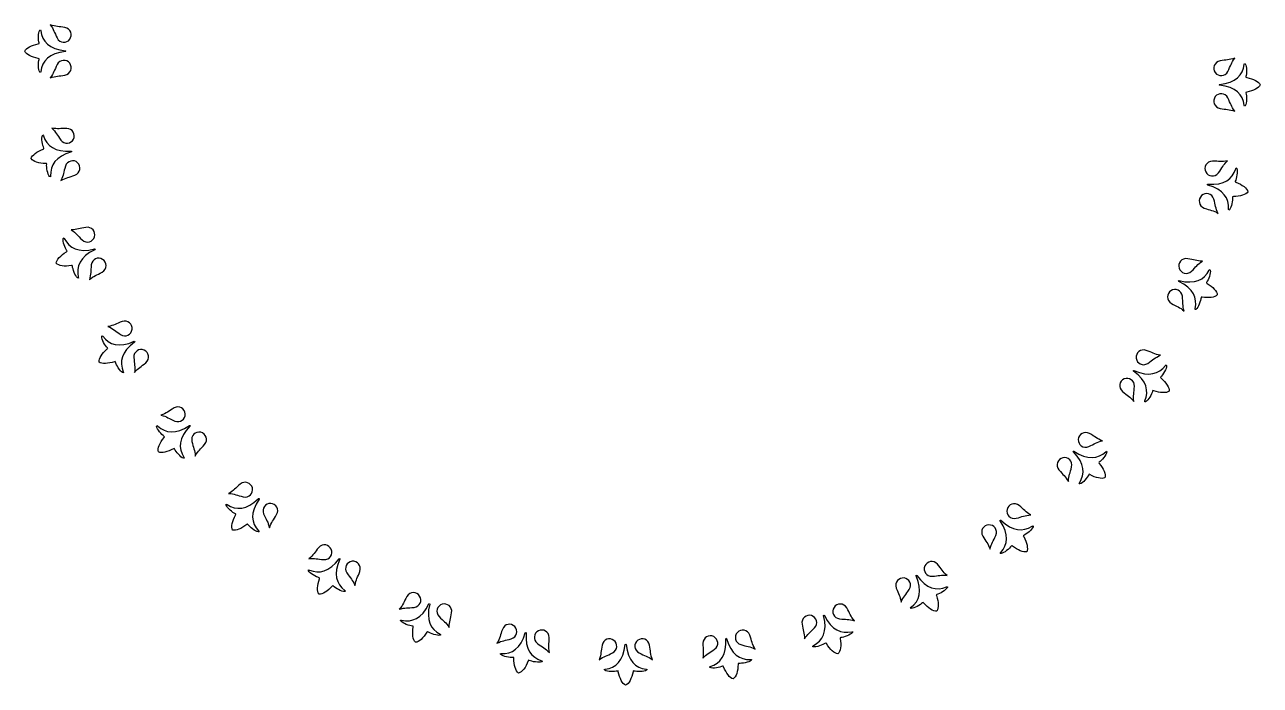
# Model space of a CAD drawing. Header units: centimetres. Extents: x -5.5 to 5.5, y -5.5 to 5.5.
# Drawn here: x -5.51 to 5.51, y -5.51 to 0.39 of the extents above; entities that cross this region are included whole.
import ezdxf

# ---------------------------------------------------------------- set-up
doc = ezdxf.new("R2010")
doc.units = ezdxf.units.CM
doc.header["$MEASUREMENT"] = 0
doc.layers.add('Camada 1', color=7, linetype='Continuous')

msp = doc.modelspace()

# ---------------------------------------------------------------- linework, layer by layer
at = {"layer": 'Camada 1'}
for points, knots in [([(-5.51168, 0.15026), (-5.49938, 0.12026), (-5.45016, 0.09692), (-5.39124, 0.08459), (-5.39124, 0.08459), (-5.38243, 0.08268), (-5.38248, 0.08369), (-5.38418, 0.07713), (-5.38418, 0.07713), (-5.39037, 0.05184), (-5.3927, -0.01434), (-5.37712, -0.03619), (-5.37712, -0.03619), (-5.37178, -0.04365), (-5.36966, -0.04265), (-5.3682, -0.03249), (-5.3682, -0.03249), (-5.35497, 0.06302), (-5.29478, 0.13052), (-5.14767, 0.14653), (-5.14767, 0.14653), (-5.14251, 0.14738), (-5.14151, 0.15293), (-5.14767, 0.15399), (-5.14767, 0.15399), (-5.29475, 0.16987), (-5.35494, 0.23736), (-5.36817, 0.33282), (-5.36817, 0.33282), (-5.3696, 0.34301), (-5.37172, 0.34406), (-5.37709, 0.33663), (-5.37709, 0.33663), (-5.39267, 0.3147), (-5.39035, 0.24847), (-5.38413, 0.22326), (-5.38413, 0.22326), (-5.38249, 0.21667), (-5.38241, 0.2177), (-5.39125, 0.21577), (-5.39125, 0.21577), (-5.45017, 0.20328), (-5.49938, 0.18013), (-5.51168, 0.15026)], [0, 0, 0, 0, 0.08333333, 0.08333333, 0.08333333, 0.08333333, 0.16666667, 0.16666667, 0.16666667, 0.16666667, 0.25, 0.25, 0.25, 0.25, 0.33333333, 0.33333333, 0.33333333, 0.33333333, 0.41666667, 0.41666667, 0.41666667, 0.41666667, 0.5, 0.5, 0.5, 0.5, 0.58333333, 0.58333333, 0.58333333, 0.58333333, 0.66666667, 0.66666667, 0.66666667, 0.66666667, 0.75, 0.75, 0.75, 0.75, 0.83333333, 0.83333333, 0.83333333, 0.83333333, 1, 1, 1, 1]), ([(-5.2838, 0.38648), (-5.23393, 0.36677), (-5.20763, 0.3714), (-5.15294, 0.36095), (-5.15294, 0.36095), (-5.09979, 0.35084), (-5.08206, 0.29335), (-5.11013, 0.25599), (-5.11013, 0.25599), (-5.13818, 0.2186), (-5.19832, 0.21964), (-5.22284, 0.26787), (-5.22284, 0.26787), (-5.24808, 0.3175), (-5.25096, 0.34412), (-5.2838, 0.38648)], [0, 0, 0, 0, 0.2, 0.2, 0.2, 0.2, 0.4, 0.4, 0.4, 0.4, 0.6, 0.6, 0.6, 0.6, 1, 1, 1, 1]), ([(-5.22286, 0.02987), (-5.19831, 0.07802), (-5.13817, 0.07908), (-5.11012, 0.04172), (-5.11012, 0.04172), (-5.08205, 0.00431), (-5.09975, -0.05316), (-5.15293, -0.06327), (-5.15293, -0.06327), (-5.20762, -0.07375), (-5.23392, -0.06917), (-5.28379, -0.08883), (-5.28379, -0.08883), (-5.25099, -0.04638), (-5.24808, -0.01979), (-5.22286, 0.02987)], [0, 0, 0, 0, 0.2, 0.2, 0.2, 0.2, 0.4, 0.4, 0.4, 0.4, 0.6, 0.6, 0.6, 0.6, 1, 1, 1, 1]), ([(5.22286, -0.02995), (5.19825, -0.07805), (5.13811, -0.07914), (5.11009, -0.0418), (5.11009, -0.0418), (5.08199, -0.00433), (5.09974, 0.05311), (5.15295, 0.06324), (5.15295, 0.06324), (5.20759, 0.07364), (5.23397, 0.06911), (5.28379, 0.08872), (5.28379, 0.08872), (5.25101, 0.04638), (5.24805, 0.01979), (5.22286, -0.02995)], [0, 0, 0, 0, 0.2, 0.2, 0.2, 0.2, 0.4, 0.4, 0.4, 0.4, 0.6, 0.6, 0.6, 0.6, 1, 1, 1, 1]), ([(5.51168, -0.15028), (5.4994, -0.1203), (5.45019, -0.09691), (5.39124, -0.08461), (5.39124, -0.08461), (5.3824, -0.08278), (5.38254, -0.08368), (5.38415, -0.07715), (5.38415, -0.07715), (5.39034, -0.05186), (5.39264, 0.01432), (5.37706, 0.03612), (5.37706, 0.03612), (5.37174, 0.04358), (5.36963, 0.04263), (5.36809, 0.03247), (5.36809, 0.03247), (5.35497, -0.06302), (5.29467, -0.13054), (5.14764, -0.14657), (5.14764, -0.14657), (5.14245, -0.14739), (5.1415, -0.15297), (5.14764, -0.15398), (5.14764, -0.15398), (5.29472, -0.16991), (5.35494, -0.2374), (5.36817, -0.33284), (5.36817, -0.33284), (5.36963, -0.34297), (5.37169, -0.34403), (5.37711, -0.33662), (5.37711, -0.33662), (5.39269, -0.31474), (5.39037, -0.24846), (5.3841, -0.2233), (5.3841, -0.2233), (5.38251, -0.21671), (5.38243, -0.21772), (5.39122, -0.21581), (5.39122, -0.21581), (5.45017, -0.20333), (5.4994, -0.18013), (5.51168, -0.15028)], [0, 0, 0, 0, 0.08333333, 0.08333333, 0.08333333, 0.08333333, 0.16666667, 0.16666667, 0.16666667, 0.16666667, 0.25, 0.25, 0.25, 0.25, 0.33333333, 0.33333333, 0.33333333, 0.33333333, 0.41666667, 0.41666667, 0.41666667, 0.41666667, 0.5, 0.5, 0.5, 0.5, 0.58333333, 0.58333333, 0.58333333, 0.58333333, 0.66666667, 0.66666667, 0.66666667, 0.66666667, 0.75, 0.75, 0.75, 0.75, 0.83333333, 0.83333333, 0.83333333, 0.83333333, 1, 1, 1, 1]), ([(5.2838, -0.3865), (5.23393, -0.36676), (5.2076, -0.37147), (5.15294, -0.36097), (5.15294, -0.36097), (5.09976, -0.35089), (5.08203, -0.29334), (5.11016, -0.25601), (5.11016, -0.25601), (5.13818, -0.21862), (5.1984, -0.21966), (5.22285, -0.26789), (5.22285, -0.26789), (5.24805, -0.31753), (5.25099, -0.34412), (5.2838, -0.3865)], [0, 0, 0, 0, 0.2, 0.2, 0.2, 0.2, 0.4, 0.4, 0.4, 0.4, 0.6, 0.6, 0.6, 0.6, 1, 1, 1, 1]), ([(-5.27065, -0.53692), (-5.21813, -0.54766), (-5.19302, -0.53856), (-5.13733, -0.53933), (-5.13733, -0.53933), (-5.08322, -0.54004), (-5.05579, -0.5936), (-5.07695, -0.63527), (-5.07695, -0.63527), (-5.09806, -0.67694), (-5.15749, -0.68639), (-5.19001, -0.64313), (-5.19001, -0.64313), (-5.22347, -0.59865), (-5.23096, -0.57293), (-5.27065, -0.53692)], [0, 0, 0, 0, 0.2, 0.2, 0.2, 0.2, 0.4, 0.4, 0.4, 0.4, 0.6, 0.6, 0.6, 0.6, 1, 1, 1, 1]), ([(-5.45403, -0.8091), (-5.43673, -0.83651), (-5.38418, -0.85093), (-5.32401, -0.85286), (-5.32401, -0.85286), (-5.31501, -0.85323), (-5.31523, -0.85225), (-5.31575, -0.85897), (-5.31575, -0.85897), (-5.31747, -0.88495), (-5.30826, -0.95054), (-5.28911, -0.96935), (-5.28911, -0.96935), (-5.28255, -0.97578), (-5.28064, -0.9744), (-5.28096, -0.96416), (-5.28096, -0.96416), (-5.28453, -0.8678), (-5.23696, -0.79088), (-5.09488, -0.74961), (-5.09488, -0.74961), (-5.08993, -0.74786), (-5.08991, -0.74223), (-5.09618, -0.74225), (-5.09618, -0.74225), (-5.24376, -0.75217), (-5.31481, -0.69613), (-5.34439, -0.60443), (-5.34439, -0.60443), (-5.34759, -0.59467), (-5.34984, -0.59398), (-5.35384, -0.60223), (-5.35384, -0.60223), (-5.36538, -0.62655), (-5.35159, -0.69137), (-5.34109, -0.71513), (-5.34109, -0.71513), (-5.33834, -0.72132), (-5.33842, -0.72029), (-5.34681, -0.72373), (-5.34681, -0.72373), (-5.40265, -0.74623), (-5.4471, -0.77756), (-5.45403, -0.8091)], [0, 0, 0, 0, 0.08333333, 0.08333333, 0.08333333, 0.08333333, 0.16666667, 0.16666667, 0.16666667, 0.16666667, 0.25, 0.25, 0.25, 0.25, 0.33333333, 0.33333333, 0.33333333, 0.33333333, 0.41666667, 0.41666667, 0.41666667, 0.41666667, 0.5, 0.5, 0.5, 0.5, 0.58333333, 0.58333333, 0.58333333, 0.58333333, 0.66666667, 0.66666667, 0.66666667, 0.66666667, 0.75, 0.75, 0.75, 0.75, 0.83333333, 0.83333333, 0.83333333, 0.83333333, 1, 1, 1, 1]), ([(-5.1487, -0.87749), (-5.13288, -0.82582), (-5.07382, -0.81431), (-5.03974, -0.84624), (-5.03974, -0.84624), (-5.00558, -0.8782), (-5.01307, -0.93787), (-5.06368, -0.95705), (-5.06368, -0.95705), (-5.11572, -0.97684), (-5.14242, -0.97692), (-5.18811, -1.00494), (-5.18811, -1.00494), (-5.16317, -0.95753), (-5.16492, -0.93083), (-5.1487, -0.87749)], [0, 0, 0, 0, 0.2, 0.2, 0.2, 0.2, 0.4, 0.4, 0.4, 0.4, 0.6, 0.6, 0.6, 0.6, 1, 1, 1, 1]), ([(5.13833, -0.93644), (5.10576, -0.97957), (5.04631, -0.97017), (5.02522, -0.92853), (5.02522, -0.92853), (5.00408, -0.88678), (5.03152, -0.83328), (5.08568, -0.83254), (5.08568, -0.83254), (5.14132, -0.83183), (5.16648, -0.84082), (5.21895, -0.83016), (5.21895, -0.83016), (5.17928, -0.86614), (5.17177, -0.89183), (5.13833, -0.93644)], [0, 0, 0, 0, 0.2, 0.2, 0.2, 0.2, 0.4, 0.4, 0.4, 0.4, 0.6, 0.6, 0.6, 0.6, 1, 1, 1, 1]), ([(5.40185, -1.10509), (5.39497, -1.07347), (5.35057, -1.04188), (5.29467, -1.01952), (5.29467, -1.01952), (5.28628, -1.01616), (5.28626, -1.01709), (5.28898, -1.01092), (5.28898, -1.01092), (5.29946, -0.98711), (5.31324, -0.92231), (5.30165, -0.89813), (5.30165, -0.89813), (5.29773, -0.88985), (5.29549, -0.89043), (5.2922, -0.90017), (5.2922, -0.90017), (5.2627, -0.99195), (5.19158, -1.04797), (5.04402, -1.0382), (5.04402, -1.0382), (5.03875, -1.03812), (5.03685, -1.04344), (5.04272, -1.0455), (5.04272, -1.0455), (5.18477, -1.08672), (5.23237, -1.16366), (5.22883, -1.25992), (5.22883, -1.25992), (5.22849, -1.27016), (5.23036, -1.27154), (5.23698, -1.26519), (5.23698, -1.26519), (5.25614, -1.24633), (5.26534, -1.18068), (5.26354, -1.15478), (5.26354, -1.15478), (5.26312, -1.14801), (5.26285, -1.14899), (5.27182, -1.14864), (5.27182, -1.14864), (5.33206, -1.14665), (5.38457, -1.13234), (5.40185, -1.10509)], [0, 0, 0, 0, 0.08333333, 0.08333333, 0.08333333, 0.08333333, 0.16666667, 0.16666667, 0.16666667, 0.16666667, 0.25, 0.25, 0.25, 0.25, 0.33333333, 0.33333333, 0.33333333, 0.33333333, 0.41666667, 0.41666667, 0.41666667, 0.41666667, 0.5, 0.5, 0.5, 0.5, 0.58333333, 0.58333333, 0.58333333, 0.58333333, 0.66666667, 0.66666667, 0.66666667, 0.66666667, 0.75, 0.75, 0.75, 0.75, 0.83333333, 0.83333333, 0.83333333, 0.83333333, 1, 1, 1, 1]), ([(5.13642, -1.29815), (5.09073, -1.27002), (5.064, -1.2701), (5.01196, -1.25026), (5.01196, -1.25026), (4.96135, -1.2311), (4.95388, -1.17139), (4.98807, -1.13948), (4.98807, -1.13948), (5.02215, -1.10752), (5.08126, -1.119), (5.09697, -1.17075), (5.09697, -1.17075), (5.11319, -1.22402), (5.11145, -1.25071), (5.13642, -1.29815)], [0, 0, 0, 0, 0.2, 0.2, 0.2, 0.2, 0.4, 0.4, 0.4, 0.4, 0.6, 0.6, 0.6, 0.6, 1, 1, 1, 1]), ([(-5.09732, -1.44402), (-5.04372, -1.4455), (-5.02059, -1.43214), (-4.96561, -1.42325), (-4.96561, -1.42325), (-4.91219, -1.41457), (-4.87586, -1.46251), (-4.88949, -1.50726), (-4.88949, -1.50726), (-4.90304, -1.55195), (-4.95992, -1.57158), (-4.99948, -1.53462), (-4.99948, -1.53462), (-5.04017, -1.49662), (-5.05199, -1.47257), (-5.09732, -1.44402)], [0, 0, 0, 0, 0.2, 0.2, 0.2, 0.2, 0.4, 0.4, 0.4, 0.4, 0.6, 0.6, 0.6, 0.6, 1, 1, 1, 1]), ([(-5.23067, -1.74392), (-5.20887, -1.76789), (-5.15463, -1.773), (-5.09504, -1.76443), (-5.09504, -1.76443), (-5.08612, -1.76324), (-5.08649, -1.76231), (-5.08583, -1.76903), (-5.08583, -1.76903), (-5.08303, -1.79493), (-5.06255, -1.8579), (-5.04043, -1.87312), (-5.04043, -1.87312), (-5.03284, -1.87831), (-5.0312, -1.87664), (-5.03331, -1.86658), (-5.03331, -1.86658), (-5.05358, -1.77231), (-5.02008, -1.68833), (-4.88731, -1.62298), (-4.88731, -1.62298), (-4.88273, -1.62039), (-4.88369, -1.61483), (-4.88988, -1.61594), (-4.88988, -1.61594), (-5.0335, -1.65134), (-5.11319, -1.60848), (-5.15827, -1.52331), (-5.15827, -1.52331), (-5.16311, -1.51426), (-5.16544, -1.51397), (-5.16795, -1.52278), (-5.16795, -1.52278), (-5.17509, -1.54871), (-5.15025, -1.6102), (-5.13578, -1.63174), (-5.13578, -1.63174), (-5.13197, -1.63738), (-5.13226, -1.63637), (-5.13991, -1.64119), (-5.13991, -1.64119), (-5.19101, -1.67304), (-5.22932, -1.71164), (-5.23067, -1.74392)], [0, 0, 0, 0, 0.08333333, 0.08333333, 0.08333333, 0.08333333, 0.16666667, 0.16666667, 0.16666667, 0.16666667, 0.25, 0.25, 0.25, 0.25, 0.33333333, 0.33333333, 0.33333333, 0.33333333, 0.41666667, 0.41666667, 0.41666667, 0.41666667, 0.5, 0.5, 0.5, 0.5, 0.58333333, 0.58333333, 0.58333333, 0.58333333, 0.66666667, 0.66666667, 0.66666667, 0.66666667, 0.75, 0.75, 0.75, 0.75, 0.83333333, 0.83333333, 0.83333333, 0.83333333, 1, 1, 1, 1]), ([(-4.91811, -1.75824), (-4.9115, -1.70461), (-4.85535, -1.68302), (-4.81622, -1.70858), (-4.81622, -1.70858), (-4.77704, -1.73411), (-4.77405, -1.79415), (-4.82056, -1.82185), (-4.82056, -1.82185), (-4.86837, -1.85037), (-4.89464, -1.85511), (-4.93478, -1.89062), (-4.93478, -1.89062), (-4.91846, -1.83957), (-4.92481, -1.81356), (-4.91811, -1.75824)], [0, 0, 0, 0, 0.2, 0.2, 0.2, 0.2, 0.4, 0.4, 0.4, 0.4, 0.6, 0.6, 0.6, 0.6, 1, 1, 1, 1]), ([(4.89764, -1.81449), (4.85808, -1.85132), (4.80117, -1.83174), (4.78763, -1.78705), (4.78763, -1.78705), (4.77406, -1.74228), (4.81036, -1.69437), (4.86386, -1.70302), (4.86386, -1.70302), (4.91876, -1.71196), (4.94197, -1.72522), (4.99552, -1.72382), (4.99552, -1.72382), (4.95021, -1.75236), (4.93833, -1.77636), (4.89764, -1.81449)], [0, 0, 0, 0, 0.2, 0.2, 0.2, 0.2, 0.4, 0.4, 0.4, 0.4, 0.6, 0.6, 0.6, 0.6, 1, 1, 1, 1]), ([(5.12788, -2.02631), (5.12661, -1.99395), (5.08835, -1.95516), (5.03718, -1.92341), (5.03718, -1.92341), (5.02951, -1.91862), (5.0293, -1.91955), (5.03308, -1.91396), (5.03308, -1.91396), (5.04755, -1.89232), (5.07237, -1.83091), (5.06517, -1.80508), (5.06517, -1.80508), (5.06274, -1.79627), (5.06041, -1.79643), (5.05551, -1.80548), (5.05551, -1.80548), (5.0105, -1.89073), (4.93076, -1.93356), (4.78712, -1.8983), (4.78712, -1.8983), (4.78196, -1.89732), (4.77913, -1.90222), (4.78458, -1.90531), (4.78458, -1.90531), (4.91732, -1.97056), (4.95082, -2.05461), (4.93063, -2.14878), (4.93063, -2.14878), (4.92854, -2.15881), (4.9301, -2.1605), (4.93775, -2.15539), (4.93775, -2.15539), (4.95987, -2.14015), (4.98035, -2.07707), (4.98307, -2.05125), (4.98307, -2.05125), (4.98384, -2.0445), (4.98341, -2.04543), (4.99233, -2.04665), (4.99233, -2.04665), (5.05194, -2.05512), (5.10613, -2.05018), (5.12788, -2.02631)], [0, 0, 0, 0, 0.08333333, 0.08333333, 0.08333333, 0.08333333, 0.16666667, 0.16666667, 0.16666667, 0.16666667, 0.25, 0.25, 0.25, 0.25, 0.33333333, 0.33333333, 0.33333333, 0.33333333, 0.41666667, 0.41666667, 0.41666667, 0.41666667, 0.5, 0.5, 0.5, 0.5, 0.58333333, 0.58333333, 0.58333333, 0.58333333, 0.66666667, 0.66666667, 0.66666667, 0.66666667, 0.75, 0.75, 0.75, 0.75, 0.83333333, 0.83333333, 0.83333333, 0.83333333, 1, 1, 1, 1]), ([(4.83297, -2.17035), (4.79283, -2.13474), (4.76651, -2.13016), (4.71872, -2.10158), (4.71872, -2.10158), (4.67218, -2.07393), (4.6752, -2.01382), (4.71441, -1.98836), (4.71441, -1.98836), (4.75354, -1.96277), (4.80977, -1.98436), (4.81625, -2.03805), (4.81625, -2.03805), (4.82297, -2.09333), (4.81662, -2.11931), (4.83297, -2.17035)], [0, 0, 0, 0, 0.2, 0.2, 0.2, 0.2, 0.4, 0.4, 0.4, 0.4, 0.6, 0.6, 0.6, 0.6, 1, 1, 1, 1]), ([(-4.76915, -2.30722), (-4.7161, -2.29936), (-4.69565, -2.28219), (-4.64305, -2.26388), (-4.64305, -2.26388), (-4.59196, -2.24605), (-4.54785, -2.28698), (-4.55349, -2.33339), (-4.55349, -2.33339), (-4.55907, -2.37977), (-4.6117, -2.40896), (-4.65707, -2.37943), (-4.65707, -2.37943), (-4.70372, -2.3491), (-4.71955, -2.32746), (-4.76915, -2.30722)], [0, 0, 0, 0, 0.2, 0.2, 0.2, 0.2, 0.4, 0.4, 0.4, 0.4, 0.6, 0.6, 0.6, 0.6, 1, 1, 1, 1]), ([(-4.8484, -2.62573), (-4.82276, -2.64555), (-4.76847, -2.64116), (-4.71127, -2.62237), (-4.71127, -2.62237), (-4.70267, -2.61964), (-4.70323, -2.6188), (-4.7014, -2.62531), (-4.7014, -2.62531), (-4.69412, -2.65031), (-4.66304, -2.70879), (-4.63861, -2.7199), (-4.63861, -2.7199), (-4.63025, -2.72371), (-4.62893, -2.72175), (-4.63274, -2.71225), (-4.63274, -2.71225), (-4.66907, -2.62293), (-4.65068, -2.53437), (-4.53127, -2.44701), (-4.53127, -2.44701), (-4.52722, -2.44365), (-4.52913, -2.43836), (-4.53503, -2.44053), (-4.53503, -2.44053), (-4.67031, -2.50033), (-4.75625, -2.47196), (-4.81541, -2.39589), (-4.81541, -2.39589), (-4.82173, -2.38782), (-4.82411, -2.38795), (-4.82504, -2.39705), (-4.82504, -2.39705), (-4.82758, -2.42385), (-4.79244, -2.48008), (-4.77443, -2.49878), (-4.77443, -2.49878), (-4.76972, -2.50367), (-4.77017, -2.50272), (-4.77686, -2.50881), (-4.77686, -2.50881), (-4.82162, -2.54902), (-4.85266, -2.59371), (-4.8484, -2.62573)], [0, 0, 0, 0, 0.08333333, 0.08333333, 0.08333333, 0.08333333, 0.16666667, 0.16666667, 0.16666667, 0.16666667, 0.25, 0.25, 0.25, 0.25, 0.33333333, 0.33333333, 0.33333333, 0.33333333, 0.41666667, 0.41666667, 0.41666667, 0.41666667, 0.5, 0.5, 0.5, 0.5, 0.58333333, 0.58333333, 0.58333333, 0.58333333, 0.66666667, 0.66666667, 0.66666667, 0.66666667, 0.75, 0.75, 0.75, 0.75, 0.83333333, 0.83333333, 0.83333333, 0.83333333, 1, 1, 1, 1]), ([(-4.53809, -2.58553), (-4.54089, -2.53155), (-4.48935, -2.50055), (-4.44639, -2.51891), (-4.44639, -2.51891), (-4.40337, -2.53725), (-4.39001, -2.59588), (-4.43099, -2.63123), (-4.43099, -2.63123), (-4.47311, -2.66761), (-4.49819, -2.67684), (-4.53153, -2.71878), (-4.53153, -2.71878), (-4.52431, -2.66568), (-4.53505, -2.6412), (-4.53809, -2.58553)], [0, 0, 0, 0, 0.2, 0.2, 0.2, 0.2, 0.4, 0.4, 0.4, 0.4, 0.6, 0.6, 0.6, 0.6, 1, 1, 1, 1]), ([(4.50817, -2.63737), (4.46282, -2.66677), (4.41019, -2.63763), (4.40459, -2.59125), (4.40459, -2.59125), (4.39901, -2.54479), (4.44309, -2.50391), (4.49426, -2.52174), (4.49426, -2.52174), (4.54678, -2.54005), (4.56734, -2.55714), (4.62031, -2.56508), (4.62031, -2.56508), (4.57072, -2.58532), (4.55484, -2.60691), (4.50817, -2.63737)], [0, 0, 0, 0, 0.2, 0.2, 0.2, 0.2, 0.4, 0.4, 0.4, 0.4, 0.6, 0.6, 0.6, 0.6, 1, 1, 1, 1]), ([(4.69811, -2.886), (4.70248, -2.85391), (4.67152, -2.80906), (4.62667, -2.76892), (4.62667, -2.76892), (4.61992, -2.76286), (4.61955, -2.76376), (4.62426, -2.75889), (4.62426, -2.75889), (4.64228, -2.74008), (4.67739, -2.68393), (4.67477, -2.65724), (4.67477, -2.65724), (4.6739, -2.64811), (4.67159, -2.64787), (4.66519, -2.65594), (4.66519, -2.65594), (4.60606, -2.73206), (4.52009, -2.7604), (4.38476, -2.70071), (4.38476, -2.70071), (4.37981, -2.69886), (4.37621, -2.7032), (4.38103, -2.70717), (4.38103, -2.70717), (4.50044, -2.79448), (4.51883, -2.88307), (4.48258, -2.97231), (4.48258, -2.97231), (4.47877, -2.98181), (4.48001, -2.98379), (4.48843, -2.98006), (4.48843, -2.98006), (4.51288, -2.96889), (4.54402, -2.91034), (4.55116, -2.88539), (4.55116, -2.88539), (4.55307, -2.87888), (4.55248, -2.87973), (4.56106, -2.88248), (4.56106, -2.88248), (4.61834, -2.90118), (4.67255, -2.90571), (4.69811, -2.886)], [0, 0, 0, 0, 0.08333333, 0.08333333, 0.08333333, 0.08333333, 0.16666667, 0.16666667, 0.16666667, 0.16666667, 0.25, 0.25, 0.25, 0.25, 0.33333333, 0.33333333, 0.33333333, 0.33333333, 0.41666667, 0.41666667, 0.41666667, 0.41666667, 0.5, 0.5, 0.5, 0.5, 0.58333333, 0.58333333, 0.58333333, 0.58333333, 0.66666667, 0.66666667, 0.66666667, 0.66666667, 0.75, 0.75, 0.75, 0.75, 0.83333333, 0.83333333, 0.83333333, 0.83333333, 1, 1, 1, 1]), ([(4.38265, -2.97659), (4.34931, -2.93457), (4.3242, -2.92547), (4.28208, -2.88904), (4.28208, -2.88904), (4.24104, -2.85372), (4.25446, -2.79503), (4.29748, -2.77678), (4.29748, -2.77678), (4.34045, -2.75839), (4.39207, -2.78943), (4.38913, -2.84343), (4.38913, -2.84343), (4.3862, -2.89901), (4.37543, -2.92351), (4.38265, -2.97659)], [0, 0, 0, 0, 0.2, 0.2, 0.2, 0.2, 0.4, 0.4, 0.4, 0.4, 0.6, 0.6, 0.6, 0.6, 1, 1, 1, 1]), ([(-4.29605, -3.10031), (-4.24517, -3.08335), (-4.22803, -3.0629), (-4.1794, -3.03575), (-4.1794, -3.03575), (-4.13217, -3.00932), (-4.08164, -3.04197), (-4.07912, -3.08864), (-4.07912, -3.08864), (-4.07658, -3.13531), (-4.12331, -3.17317), (-4.17313, -3.15198), (-4.17313, -3.15198), (-4.22435, -3.13021), (-4.24369, -3.11166), (-4.29605, -3.10031)], [0, 0, 0, 0, 0.2, 0.2, 0.2, 0.2, 0.4, 0.4, 0.4, 0.4, 0.6, 0.6, 0.6, 0.6, 1, 1, 1, 1]), ([(-4.31878, -3.42773), (-4.2901, -3.44278), (-4.23739, -3.42905), (-4.18429, -3.40064), (-4.18429, -3.40064), (-4.1763, -3.39646), (-4.17699, -3.39572), (-4.17408, -3.40183), (-4.17408, -3.40183), (-4.16257, -3.42519), (-4.1218, -3.47737), (-4.09582, -3.48406), (-4.09582, -3.48406), (-4.08693, -3.48636), (-4.08595, -3.48422), (-4.09135, -3.47551), (-4.09135, -3.47551), (-4.14263, -3.39386), (-4.1399, -3.30345), (-4.03748, -3.19667), (-4.03748, -3.19667), (-4.03407, -3.19267), (-4.03687, -3.18778), (-4.0423, -3.19093), (-4.0423, -3.19093), (-4.16515, -3.27329), (-4.25468, -3.26028), (-4.32617, -3.19569), (-4.32617, -3.19569), (-4.33382, -3.18884), (-4.33609, -3.18939), (-4.33546, -3.19849), (-4.33546, -3.19849), (-4.33329, -3.22532), (-4.28892, -3.27458), (-4.26796, -3.28988), (-4.26796, -3.28988), (-4.26246, -3.29385), (-4.26307, -3.29303), (-4.26862, -3.30017), (-4.26862, -3.30017), (-4.30574, -3.34756), (-4.32854, -3.39696), (-4.31878, -3.42773)], [0, 0, 0, 0, 0.08333333, 0.08333333, 0.08333333, 0.08333333, 0.16666667, 0.16666667, 0.16666667, 0.16666667, 0.25, 0.25, 0.25, 0.25, 0.33333333, 0.33333333, 0.33333333, 0.33333333, 0.41666667, 0.41666667, 0.41666667, 0.41666667, 0.5, 0.5, 0.5, 0.5, 0.58333333, 0.58333333, 0.58333333, 0.58333333, 0.66666667, 0.66666667, 0.66666667, 0.66666667, 0.75, 0.75, 0.75, 0.75, 0.83333333, 0.83333333, 0.83333333, 0.83333333, 1, 1, 1, 1]), ([(-4.02017, -3.33428), (-4.03229, -3.28163), (-3.98691, -3.24215), (-3.9414, -3.25276), (-3.9414, -3.25276), (-3.89584, -3.26334), (-3.8725, -3.31877), (-3.90671, -3.36071), (-3.90671, -3.36071), (-3.9419, -3.40384), (-3.96497, -3.41728), (-3.99053, -3.46437), (-3.99053, -3.46437), (-3.99268, -3.41082), (-4.00752, -3.38857), (-4.02017, -3.33428)], [0, 0, 0, 0, 0.2, 0.2, 0.2, 0.2, 0.4, 0.4, 0.4, 0.4, 0.6, 0.6, 0.6, 0.6, 1, 1, 1, 1]), ([(3.9817, -3.38013), (3.93193, -3.40122), (3.88518, -3.36336), (3.88769, -3.31674), (3.88769, -3.31674), (3.89026, -3.27001), (3.94077, -3.23742), (3.98805, -3.26385), (3.98805, -3.26385), (4.0366, -3.291), (4.05385, -3.3114), (4.10465, -3.32841), (4.10465, -3.32841), (4.05234, -3.33976), (4.03298, -3.35822), (3.9817, -3.38013)], [0, 0, 0, 0, 0.2, 0.2, 0.2, 0.2, 0.4, 0.4, 0.4, 0.4, 0.6, 0.6, 0.6, 0.6, 1, 1, 1, 1]), ([(3.79922, -3.69242), (3.77369, -3.64527), (3.75054, -3.63194), (3.71537, -3.58876), (3.71537, -3.58876), (3.68111, -3.54685), (3.7045, -3.49137), (3.75006, -3.48086), (3.75006, -3.48086), (3.79557, -3.47022), (3.84102, -3.50973), (3.82875, -3.5624), (3.82875, -3.5624), (3.81615, -3.61662), (3.80131, -3.63889), (3.79922, -3.69242)], [0, 0, 0, 0, 0.2, 0.2, 0.2, 0.2, 0.4, 0.4, 0.4, 0.4, 0.6, 0.6, 0.6, 0.6, 1, 1, 1, 1]), ([(4.12561, -3.65794), (4.13548, -3.62709), (4.1128, -3.57756), (4.07558, -3.53025), (4.07558, -3.53025), (4.07, -3.52311), (4.06949, -3.52393), (4.07497, -3.51996), (4.07497, -3.51996), (4.09598, -3.50456), (4.1403, -3.45538), (4.14236, -3.42863), (4.14236, -3.42863), (4.14307, -3.41948), (4.14085, -3.41887), (4.13315, -3.42569), (4.13315, -3.42569), (4.06169, -3.49038), (3.9721, -3.5034), (3.84923, -3.42109), (3.84923, -3.42109), (3.84468, -3.41839), (3.84037, -3.42204), (3.84441, -3.42681), (3.84441, -3.42681), (3.94683, -3.53354), (3.94958, -3.62398), (3.89839, -3.70555), (3.89839, -3.70555), (3.89299, -3.71425), (3.89387, -3.7164), (3.90278, -3.7142), (3.90278, -3.7142), (3.92879, -3.70745), (3.96961, -3.6552), (3.98102, -3.63186), (3.98102, -3.63186), (3.98401, -3.6258), (3.9833, -3.62652), (3.99126, -3.6307), (3.99126, -3.6307), (4.04438, -3.65906), (4.09701, -3.67295), (4.12561, -3.65794)], [0, 0, 0, 0, 0.08333333, 0.08333333, 0.08333333, 0.08333333, 0.16666667, 0.16666667, 0.16666667, 0.16666667, 0.25, 0.25, 0.25, 0.25, 0.33333333, 0.33333333, 0.33333333, 0.33333333, 0.41666667, 0.41666667, 0.41666667, 0.41666667, 0.5, 0.5, 0.5, 0.5, 0.58333333, 0.58333333, 0.58333333, 0.58333333, 0.66666667, 0.66666667, 0.66666667, 0.66666667, 0.75, 0.75, 0.75, 0.75, 0.83333333, 0.83333333, 0.83333333, 0.83333333, 1, 1, 1, 1]), ([(-3.69241, -3.79921), (-3.64526, -3.77368), (-3.6319, -3.75055), (-3.58875, -3.71536), (-3.58875, -3.71536), (-3.54684, -3.68112), (-3.49141, -3.70451), (-3.4808, -3.75005), (-3.4808, -3.75005), (-3.47019, -3.79558), (-3.50964, -3.84099), (-3.56237, -3.82876), (-3.56237, -3.82876), (-3.6166, -3.81622), (-3.63888, -3.8013), (-3.69241, -3.79921)], [0, 0, 0, 0, 0.2, 0.2, 0.2, 0.2, 0.4, 0.4, 0.4, 0.4, 0.6, 0.6, 0.6, 0.6, 1, 1, 1, 1]), ([(-3.65796, -4.1256), (-3.62708, -4.13547), (-3.57758, -4.11279), (-3.53022, -4.07557), (-3.53022, -4.07557), (-3.52308, -4.07004), (-3.5239, -4.06946), (-3.51995, -4.07496), (-3.51995, -4.07496), (-3.50458, -4.09597), (-3.45534, -4.14029), (-3.42862, -4.14238), (-3.42862, -4.14238), (-3.41944, -4.14309), (-3.41886, -4.14082), (-3.42571, -4.13317), (-3.42571, -4.13317), (-3.49037, -4.06168), (-3.50339, -3.97214), (-3.42108, -3.84922), (-3.42108, -3.84922), (-3.41841, -3.84467), (-3.42203, -3.84036), (-3.42682, -3.8444), (-3.42682, -3.8444), (-3.5335, -3.94685), (-3.62393, -3.94957), (-3.70556, -3.89838), (-3.70556, -3.89838), (-3.71426, -3.89296), (-3.71643, -3.89388), (-3.71421, -3.90275), (-3.71421, -3.90275), (-3.70744, -3.92879), (-3.65518, -3.96961), (-3.63187, -3.98104), (-3.63187, -3.98104), (-3.62578, -3.984), (-3.62653, -3.98329), (-3.63073, -3.99128), (-3.63073, -3.99128), (-3.65904, -4.04439), (-3.67291, -4.09699), (-3.65796, -4.1256)], [0, 0, 0, 0, 0.08333333, 0.08333333, 0.08333333, 0.08333333, 0.16666667, 0.16666667, 0.16666667, 0.16666667, 0.25, 0.25, 0.25, 0.25, 0.33333333, 0.33333333, 0.33333333, 0.33333333, 0.41666667, 0.41666667, 0.41666667, 0.41666667, 0.5, 0.5, 0.5, 0.5, 0.58333333, 0.58333333, 0.58333333, 0.58333333, 0.66666667, 0.66666667, 0.66666667, 0.66666667, 0.75, 0.75, 0.75, 0.75, 0.83333333, 0.83333333, 0.83333333, 0.83333333, 1, 1, 1, 1]), ([(-3.38012, -3.98174), (-3.40121, -3.93197), (-3.36337, -3.88522), (-3.31673, -3.88776), (-3.31673, -3.88776), (-3.27003, -3.8903), (-3.23741, -3.94081), (-3.26384, -3.98806), (-3.26384, -3.98806), (-3.29099, -4.03664), (-3.31139, -4.05386), (-3.3284, -4.10469), (-3.3284, -4.10469), (-3.33974, -4.05236), (-3.35821, -4.03299), (-3.38012, -3.98174)], [0, 0, 0, 0, 0.2, 0.2, 0.2, 0.2, 0.4, 0.4, 0.4, 0.4, 0.6, 0.6, 0.6, 0.6, 1, 1, 1, 1]), ([(3.33424, -4.02021), (3.28159, -4.03233), (3.24211, -3.98693), (3.2527, -3.94144), (3.2527, -3.94144), (3.26331, -3.89585), (3.31874, -3.87254), (3.3607, -3.90675), (3.3607, -3.90675), (3.4038, -3.94191), (3.41727, -3.96498), (3.46434, -3.9906), (3.46434, -3.9906), (3.41084, -3.99269), (3.38856, -4.00751), (3.33424, -4.02021)], [0, 0, 0, 0, 0.2, 0.2, 0.2, 0.2, 0.4, 0.4, 0.4, 0.4, 0.6, 0.6, 0.6, 0.6, 1, 1, 1, 1]), ([(3.10032, -4.29607), (3.08336, -4.24519), (3.06288, -4.22805), (3.03576, -4.17942), (3.03576, -4.17942), (3.0093, -4.13222), (3.04195, -4.08166), (3.08865, -4.0792), (3.08865, -4.0792), (3.1353, -4.07661), (3.17318, -4.12341), (3.15196, -4.17318), (3.15196, -4.17318), (3.13019, -4.22434), (3.11167, -4.24368), (3.10032, -4.29607)], [0, 0, 0, 0, 0.2, 0.2, 0.2, 0.2, 0.4, 0.4, 0.4, 0.4, 0.6, 0.6, 0.6, 0.6, 1, 1, 1, 1]), ([(3.42774, -4.31879), (3.44279, -4.29011), (3.42906, -4.2374), (3.40065, -4.18433), (3.40065, -4.18433), (3.39642, -4.17634), (3.39573, -4.17705), (3.40184, -4.17409), (3.40184, -4.17409), (3.4252, -4.16258), (3.47738, -4.12181), (3.48405, -4.09585), (3.48405, -4.09585), (3.48635, -4.08696), (3.48426, -4.08598), (3.4755, -4.09135), (3.4755, -4.09135), (3.39388, -4.14265), (3.30341, -4.1399), (3.19668, -4.03751), (3.19668, -4.03751), (3.19268, -4.03407), (3.18779, -4.03693), (3.19094, -4.04233), (3.19094, -4.04233), (3.27328, -4.16523), (3.26029, -4.25476), (3.1957, -4.3262), (3.1957, -4.3262), (3.18887, -4.33382), (3.18938, -4.3361), (3.19853, -4.33549), (3.19853, -4.33549), (3.22533, -4.33337), (3.2746, -4.28898), (3.28986, -4.26797), (3.28986, -4.26797), (3.29386, -4.26252), (3.29304, -4.2631), (3.30015, -4.26861), (3.30015, -4.26861), (3.34755, -4.30578), (3.39697, -4.32858), (3.42774, -4.31879)], [0, 0, 0, 0, 0.08333333, 0.08333333, 0.08333333, 0.08333333, 0.16666667, 0.16666667, 0.16666667, 0.16666667, 0.25, 0.25, 0.25, 0.25, 0.33333333, 0.33333333, 0.33333333, 0.33333333, 0.41666667, 0.41666667, 0.41666667, 0.41666667, 0.5, 0.5, 0.5, 0.5, 0.58333333, 0.58333333, 0.58333333, 0.58333333, 0.66666667, 0.66666667, 0.66666667, 0.66666667, 0.75, 0.75, 0.75, 0.75, 0.83333333, 0.83333333, 0.83333333, 0.83333333, 1, 1, 1, 1]), ([(-2.9766, -4.38266), (-2.93461, -4.34935), (-2.92546, -4.32424), (-2.88908, -4.28209), (-2.88908, -4.28209), (-2.85376, -4.24111), (-2.7951, -4.25449), (-2.77676, -4.29749), (-2.77676, -4.29749), (-2.7584, -4.34048), (-2.78938, -4.39205), (-2.84344, -4.38917), (-2.84344, -4.38917), (-2.899, -4.38626), (-2.9235, -4.37544), (-2.9766, -4.38266)], [0, 0, 0, 0, 0.2, 0.2, 0.2, 0.2, 0.4, 0.4, 0.4, 0.4, 0.6, 0.6, 0.6, 0.6, 1, 1, 1, 1]), ([(-2.88598, -4.69813), (-2.85386, -4.7025), (-2.80904, -4.67154), (-2.76888, -4.62669), (-2.76888, -4.62669), (-2.76282, -4.62), (-2.76372, -4.61955), (-2.75888, -4.62428), (-2.75888, -4.62428), (-2.74009, -4.64232), (-2.68392, -4.67741), (-2.65723, -4.67482), (-2.65723, -4.67482), (-2.64808, -4.67395), (-2.64789, -4.67159), (-2.65596, -4.66527), (-2.65596, -4.66527), (-2.73205, -4.60608), (-2.76042, -4.52017), (-2.7007, -4.38479), (-2.7007, -4.38479), (-2.69887, -4.37984), (-2.70316, -4.37624), (-2.70721, -4.38106), (-2.70721, -4.38106), (-2.79447, -4.50047), (-2.88308, -4.51886), (-2.97235, -4.48261), (-2.97235, -4.48261), (-2.98185, -4.47877), (-2.98383, -4.48007), (-2.9801, -4.48843), (-2.9801, -4.48843), (-2.96891, -4.5129), (-2.91036, -4.54405), (-2.88541, -4.55122), (-2.88541, -4.55122), (-2.8789, -4.5531), (-2.87977, -4.55252), (-2.88253, -4.56112), (-2.88253, -4.56112), (-2.90114, -4.61833), (-2.90567, -4.67254), (-2.88598, -4.69813)], [0, 0, 0, 0, 0.08333333, 0.08333333, 0.08333333, 0.08333333, 0.16666667, 0.16666667, 0.16666667, 0.16666667, 0.25, 0.25, 0.25, 0.25, 0.33333333, 0.33333333, 0.33333333, 0.33333333, 0.41666667, 0.41666667, 0.41666667, 0.41666667, 0.5, 0.5, 0.5, 0.5, 0.58333333, 0.58333333, 0.58333333, 0.58333333, 0.66666667, 0.66666667, 0.66666667, 0.66666667, 0.75, 0.75, 0.75, 0.75, 0.83333333, 0.83333333, 0.83333333, 0.83333333, 1, 1, 1, 1]), ([(-2.63733, -4.50818), (-2.66675, -4.46283), (-2.63759, -4.4102), (-2.59121, -4.40462), (-2.59121, -4.40462), (-2.54478, -4.39901), (-2.5039, -4.44309), (-2.5217, -4.49423), (-2.5217, -4.49423), (-2.54001, -4.54678), (-2.55707, -4.56731), (-2.56501, -4.6203), (-2.56501, -4.6203), (-2.58531, -4.5707), (-2.60687, -4.55488), (-2.63733, -4.50818)], [0, 0, 0, 0, 0.2, 0.2, 0.2, 0.2, 0.4, 0.4, 0.4, 0.4, 0.6, 0.6, 0.6, 0.6, 1, 1, 1, 1]), ([(2.58552, -4.53811), (2.53154, -4.54089), (2.50054, -4.48935), (2.51887, -4.44641), (2.51887, -4.44641), (2.53723, -4.40336), (2.59586, -4.39), (2.63124, -4.43101), (2.63124, -4.43101), (2.66759, -4.47313), (2.67685, -4.49819), (2.71876, -4.53158), (2.71876, -4.53158), (2.66569, -4.5243), (2.64119, -4.53506), (2.58552, -4.53811)], [0, 0, 0, 0, 0.2, 0.2, 0.2, 0.2, 0.4, 0.4, 0.4, 0.4, 0.6, 0.6, 0.6, 0.6, 1, 1, 1, 1]), ([(2.30721, -4.76914), (2.29935, -4.71609), (2.28215, -4.69564), (2.26387, -4.64304), (2.26387, -4.64304), (2.24601, -4.59195), (2.28697, -4.54782), (2.33338, -4.5535), (2.33338, -4.5535), (2.37976, -4.55906), (2.40895, -4.61171), (2.37939, -4.65703), (2.37939, -4.65703), (2.34909, -4.70371), (2.3275, -4.71953), (2.30721, -4.76914)], [0, 0, 0, 0, 0.2, 0.2, 0.2, 0.2, 0.4, 0.4, 0.4, 0.4, 0.6, 0.6, 0.6, 0.6, 1, 1, 1, 1]), ([(2.62571, -4.84841), (2.64553, -4.82277), (2.64114, -4.76848), (2.62235, -4.71128), (2.62235, -4.71128), (2.6196, -4.70268), (2.61878, -4.70324), (2.62529, -4.70141), (2.62529, -4.70141), (2.65029, -4.69416), (2.70877, -4.66305), (2.71985, -4.63862), (2.71985, -4.63862), (2.72366, -4.63029), (2.72176, -4.62896), (2.7122, -4.63272), (2.7122, -4.63272), (2.6229, -4.66907), (2.53429, -4.65066), (2.44698, -4.53125), (2.44698, -4.53125), (2.44362, -4.5272), (2.43833, -4.52913), (2.4405, -4.53501), (2.4405, -4.53501), (2.50027, -4.67032), (2.47193, -4.75625), (2.39586, -4.81542), (2.39586, -4.81542), (2.38782, -4.82174), (2.38792, -4.82407), (2.39705, -4.82505), (2.39705, -4.82505), (2.42383, -4.82762), (2.48005, -4.79245), (2.49876, -4.77441), (2.49876, -4.77441), (2.50365, -4.76973), (2.5027, -4.7702), (2.50876, -4.77684), (2.50876, -4.77684), (2.54901, -4.82166), (2.5937, -4.8527), (2.62571, -4.84841)], [0, 0, 0, 0, 0.08333333, 0.08333333, 0.08333333, 0.08333333, 0.16666667, 0.16666667, 0.16666667, 0.16666667, 0.25, 0.25, 0.25, 0.25, 0.33333333, 0.33333333, 0.33333333, 0.33333333, 0.41666667, 0.41666667, 0.41666667, 0.41666667, 0.5, 0.5, 0.5, 0.5, 0.58333333, 0.58333333, 0.58333333, 0.58333333, 0.66666667, 0.66666667, 0.66666667, 0.66666667, 0.75, 0.75, 0.75, 0.75, 0.83333333, 0.83333333, 0.83333333, 0.83333333, 1, 1, 1, 1]), ([(-2.17034, -4.83296), (-2.13475, -4.79285), (-2.13012, -4.76652), (-2.1016, -4.71874), (-2.1016, -4.71874), (-2.07392, -4.67223), (-2.01384, -4.67522), (-1.98831, -4.7144), (-1.98831, -4.7144), (-1.96278, -4.75353), (-1.98431, -4.80973), (-2.03805, -4.81626), (-2.03805, -4.81626), (-2.09329, -4.82304), (-2.1193, -4.81661), (-2.17034, -4.83296)], [0, 0, 0, 0, 0.2, 0.2, 0.2, 0.2, 0.4, 0.4, 0.4, 0.4, 0.6, 0.6, 0.6, 0.6, 1, 1, 1, 1]), ([(-2.02632, -5.12789), (-1.99391, -5.12662), (-1.95517, -5.08836), (-1.9234, -5.03719), (-1.9234, -5.03719), (-1.91858, -5.02954), (-1.91954, -5.02928), (-1.91398, -5.03309), (-1.91398, -5.03309), (-1.89234, -5.04759), (-1.83093, -5.07238), (-1.80508, -5.06521), (-1.80508, -5.06521), (-1.79622, -5.06275), (-1.79645, -5.06042), (-1.80548, -5.05558), (-1.80548, -5.05558), (-1.8907, -5.01052), (-1.93356, -4.93083), (-1.89824, -4.78713), (-1.89824, -4.78713), (-1.89729, -4.78197), (-1.90216, -4.77914), (-1.90528, -4.78459), (-1.90528, -4.78459), (-1.9705, -4.91733), (-2.05456, -4.95083), (-2.14875, -4.93064), (-2.14875, -4.93064), (-2.15878, -4.92852), (-2.1605, -4.93014), (-2.15539, -4.93773), (-2.15539, -4.93773), (-2.1401, -4.95988), (-2.07705, -4.98035), (-2.05122, -4.98311), (-2.05122, -4.98311), (-2.0445, -4.98385), (-2.04545, -4.98343), (-2.04667, -4.99237), (-2.04667, -4.99237), (-2.05511, -5.05195), (-2.05016, -5.10614), (-2.02632, -5.12789)], [0, 0, 0, 0, 0.08333333, 0.08333333, 0.08333333, 0.08333333, 0.16666667, 0.16666667, 0.16666667, 0.16666667, 0.25, 0.25, 0.25, 0.25, 0.33333333, 0.33333333, 0.33333333, 0.33333333, 0.41666667, 0.41666667, 0.41666667, 0.41666667, 0.5, 0.5, 0.5, 0.5, 0.58333333, 0.58333333, 0.58333333, 0.58333333, 0.66666667, 0.66666667, 0.66666667, 0.66666667, 0.75, 0.75, 0.75, 0.75, 0.83333333, 0.83333333, 0.83333333, 0.83333333, 1, 1, 1, 1]), ([(-1.81442, -4.89768), (-1.85128, -4.85812), (-1.8317, -4.80121), (-1.78698, -4.78769), (-1.78698, -4.78769), (-1.74224, -4.77409), (-1.6943, -4.81039), (-1.70297, -4.86386), (-1.70297, -4.86386), (-1.71186, -4.91879), (-1.72512, -4.94197), (-1.72374, -4.99554), (-1.72374, -4.99554), (-1.75235, -4.9502), (-1.77635, -4.93837), (-1.81442, -4.89768)], [0, 0, 0, 0, 0.2, 0.2, 0.2, 0.2, 0.4, 0.4, 0.4, 0.4, 0.6, 0.6, 0.6, 0.6, 1, 1, 1, 1]), ([(1.7582, -4.91813), (1.70457, -4.91149), (1.68298, -4.85534), (1.70851, -4.81624), (1.70851, -4.81624), (1.73407, -4.77706), (1.7941, -4.77404), (1.82183, -4.82058), (1.82183, -4.82058), (1.85033, -4.86839), (1.85509, -4.89466), (1.89057, -4.9348), (1.89057, -4.9348), (1.83956, -4.91847), (1.81357, -4.9248), (1.7582, -4.91813)], [0, 0, 0, 0, 0.2, 0.2, 0.2, 0.2, 0.4, 0.4, 0.4, 0.4, 0.6, 0.6, 0.6, 0.6, 1, 1, 1, 1]), ([(-1.29814, -5.13641), (-1.27007, -5.09074), (-1.27007, -5.06402), (-1.25028, -5.01198), (-1.25028, -5.01198), (-1.2311, -4.96139), (-1.17141, -4.9539), (-1.13947, -4.98806), (-1.13947, -4.98806), (-1.10751, -5.02216), (-1.11899, -5.08122), (-1.17077, -5.09699), (-1.17077, -5.09699), (-1.22398, -5.11323), (-1.25073, -5.11146), (-1.29814, -5.13641)], [0, 0, 0, 0, 0.2, 0.2, 0.2, 0.2, 0.4, 0.4, 0.4, 0.4, 0.6, 0.6, 0.6, 0.6, 1, 1, 1, 1]), ([(1.444, -5.09736), (1.44548, -5.04376), (1.43209, -5.0206), (1.42323, -4.96565), (1.42323, -4.96565), (1.41453, -4.91223), (1.46249, -4.87588), (1.50724, -4.88953), (1.50724, -4.88953), (1.55193, -4.90308), (1.57156, -4.95999), (1.53457, -4.99949), (1.53457, -4.99949), (1.4966, -5.04018), (1.47258, -5.05201), (1.444, -5.09736)], [0, 0, 0, 0, 0.2, 0.2, 0.2, 0.2, 0.4, 0.4, 0.4, 0.4, 0.6, 0.6, 0.6, 0.6, 1, 1, 1, 1]), ([(1.74391, -5.23071), (1.76788, -5.20891), (1.77299, -5.15467), (1.76442, -5.09508), (1.76442, -5.09508), (1.76318, -5.08611), (1.7623, -5.08653), (1.76902, -5.08585), (1.76902, -5.08585), (1.79492, -5.08307), (1.85789, -5.06257), (1.87308, -5.04045), (1.87308, -5.04045), (1.87827, -5.03288), (1.87663, -5.03124), (1.86657, -5.03331), (1.86657, -5.03331), (1.7723, -5.0536), (1.68827, -5.02008), (1.62299, -4.88731), (1.62299, -4.88731), (1.62037, -4.88273), (1.61481, -4.88371), (1.61593, -4.88988), (1.61593, -4.88988), (1.6513, -5.03352), (1.60847, -5.11321), (1.5233, -5.15827), (1.5233, -5.15827), (1.51428, -5.16314), (1.51396, -5.16544), (1.52277, -5.16798), (1.52277, -5.16798), (1.5487, -5.17515), (1.61019, -5.15028), (1.63173, -5.13575), (1.63173, -5.13575), (1.63737, -5.13199), (1.63636, -5.13228), (1.64115, -5.13988), (1.64115, -5.13988), (1.673, -5.19105), (1.71163, -5.22936), (1.74391, -5.23071)], [0, 0, 0, 0, 0.08333333, 0.08333333, 0.08333333, 0.08333333, 0.16666667, 0.16666667, 0.16666667, 0.16666667, 0.25, 0.25, 0.25, 0.25, 0.33333333, 0.33333333, 0.33333333, 0.33333333, 0.41666667, 0.41666667, 0.41666667, 0.41666667, 0.5, 0.5, 0.5, 0.5, 0.58333333, 0.58333333, 0.58333333, 0.58333333, 0.66666667, 0.66666667, 0.66666667, 0.66666667, 0.75, 0.75, 0.75, 0.75, 0.83333333, 0.83333333, 0.83333333, 0.83333333, 1, 1, 1, 1]), ([(-1.1051, -5.40184), (-1.0734, -5.39496), (-1.04189, -5.35056), (-1.01948, -5.29466), (-1.01948, -5.29466), (-1.01609, -5.2863), (-1.01707, -5.28619), (-1.01091, -5.28897), (-1.01091, -5.28897), (-0.98707, -5.29947), (-0.92227, -5.31323), (-0.89809, -5.30167), (-0.89809, -5.30167), (-0.88981, -5.29773), (-0.89042, -5.29548), (-0.90015, -5.29225), (-0.90015, -5.29225), (-0.99191, -5.2627), (-1.04795, -5.19163), (-1.03813, -5.04402), (-1.03813, -5.04402), (-1.0381, -5.03875), (-1.04337, -5.03685), (-1.04551, -5.04272), (-1.04551, -5.04272), (-1.08668, -5.18477), (-1.16365, -5.23237), (-1.25993, -5.22883), (-1.25993, -5.22883), (-1.27017, -5.22849), (-1.27157, -5.23039), (-1.26525, -5.23695), (-1.26525, -5.23695), (-1.24636, -5.25613), (-1.18069, -5.26534), (-1.15479, -5.26357), (-1.15479, -5.26357), (-1.14804, -5.26312), (-1.14905, -5.26288), (-1.1487, -5.27185), (-1.1487, -5.27185), (-1.14661, -5.33207), (-1.13235, -5.38456), (-1.1051, -5.40184)], [0, 0, 0, 0, 0.08333333, 0.08333333, 0.08333333, 0.08333333, 0.16666667, 0.16666667, 0.16666667, 0.16666667, 0.25, 0.25, 0.25, 0.25, 0.33333333, 0.33333333, 0.33333333, 0.33333333, 0.41666667, 0.41666667, 0.41666667, 0.41666667, 0.5, 0.5, 0.5, 0.5, 0.58333333, 0.58333333, 0.58333333, 0.58333333, 0.66666667, 0.66666667, 0.66666667, 0.66666667, 0.75, 0.75, 0.75, 0.75, 0.83333333, 0.83333333, 0.83333333, 0.83333333, 1, 1, 1, 1]), ([(-0.9364, -5.13834), (-0.97955, -5.1058), (-0.97016, -5.04634), (-0.92849, -5.02528), (-0.92849, -5.02528), (-0.88677, -5.00411), (-0.83327, -5.03152), (-0.83253, -5.08568), (-0.83253, -5.08568), (-0.83176, -5.14135), (-0.84079, -5.16646), (-0.83012, -5.21898), (-0.83012, -5.21898), (-0.86613, -5.17927), (-0.89182, -5.17178), (-0.9364, -5.13834)], [0, 0, 0, 0, 0.2, 0.2, 0.2, 0.2, 0.4, 0.4, 0.4, 0.4, 0.6, 0.6, 0.6, 0.6, 1, 1, 1, 1]), ([(0.53691, -5.27063), (0.54768, -5.21811), (0.53852, -5.19297), (0.53932, -5.13733), (0.53932, -5.13733), (0.54003, -5.08322), (0.59359, -5.05576), (0.63526, -5.07695), (0.63526, -5.07695), (0.67696, -5.09806), (0.68638, -5.15752), (0.64309, -5.19001), (0.64309, -5.19001), (0.59866, -5.22348), (0.57294, -5.23094), (0.53691, -5.27063)], [0, 0, 0, 0, 0.2, 0.2, 0.2, 0.2, 0.4, 0.4, 0.4, 0.4, 0.6, 0.6, 0.6, 0.6, 1, 1, 1, 1]), ([(0.87748, -5.14871), (0.82581, -5.13286), (0.8143, -5.07383), (0.84623, -5.03975), (0.84623, -5.03975), (0.87819, -5.00559), (0.93786, -5.01308), (0.95706, -5.06369), (0.95706, -5.06369), (0.97682, -5.11573), (0.97693, -5.14243), (1.00492, -5.18812), (1.00492, -5.18812), (0.95751, -5.16319), (0.93084, -5.1649), (0.87748, -5.14871)], [0, 0, 0, 0, 0.2, 0.2, 0.2, 0.2, 0.4, 0.4, 0.4, 0.4, 0.6, 0.6, 0.6, 0.6, 1, 1, 1, 1]), ([(-0.38649, -5.28381), (-0.36678, -5.23396), (-0.37141, -5.20764), (-0.36096, -5.15297), (-0.36096, -5.15297), (-0.35088, -5.09982), (-0.29336, -5.08206), (-0.256, -5.11016), (-0.256, -5.11016), (-0.21861, -5.13821), (-0.21965, -5.19837), (-0.26791, -5.22287), (-0.26791, -5.22287), (-0.31749, -5.24809), (-0.3441, -5.25097), (-0.38649, -5.28381)], [0, 0, 0, 0, 0.2, 0.2, 0.2, 0.2, 0.4, 0.4, 0.4, 0.4, 0.6, 0.6, 0.6, 0.6, 1, 1, 1, 1]), ([(-0.15027, -5.51169), (-0.12027, -5.49941), (-0.09693, -5.4502), (-0.08457, -5.39125), (-0.08457, -5.39125), (-0.08266, -5.38241), (-0.08364, -5.38249), (-0.07711, -5.38416), (-0.07711, -5.38416), (-0.05182, -5.39038), (0.01438, -5.39265), (0.03621, -5.37707), (0.03621, -5.37707), (0.0437, -5.37175), (0.04269, -5.36966), (0.03253, -5.36815), (0.03253, -5.36815), (-0.06298, -5.35497), (-0.13051, -5.29473), (-0.14646, -5.14765), (-0.14646, -5.14765), (-0.14733, -5.14246), (-0.15289, -5.14151), (-0.15395, -5.14765), (-0.15395, -5.14765), (-0.16983, -5.29473), (-0.23735, -5.35495), (-0.33278, -5.36818), (-0.33278, -5.36818), (-0.34294, -5.36964), (-0.344, -5.37173), (-0.33662, -5.3771), (-0.33662, -5.3771), (-0.31469, -5.39271), (-0.24843, -5.39038), (-0.22319, -5.38414), (-0.22319, -5.38414), (-0.2166, -5.38253), (-0.21766, -5.38247), (-0.21576, -5.39126), (-0.21576, -5.39126), (-0.20332, -5.45018), (-0.18014, -5.49939), (-0.15027, -5.51169)], [0, 0, 0, 0, 0.08333333, 0.08333333, 0.08333333, 0.08333333, 0.16666667, 0.16666667, 0.16666667, 0.16666667, 0.25, 0.25, 0.25, 0.25, 0.33333333, 0.33333333, 0.33333333, 0.33333333, 0.41666667, 0.41666667, 0.41666667, 0.41666667, 0.5, 0.5, 0.5, 0.5, 0.58333333, 0.58333333, 0.58333333, 0.58333333, 0.66666667, 0.66666667, 0.66666667, 0.66666667, 0.75, 0.75, 0.75, 0.75, 0.83333333, 0.83333333, 0.83333333, 0.83333333, 1, 1, 1, 1]), ([(-0.02991, -5.22288), (-0.07806, -5.1983), (-0.07912, -5.13816), (-0.04176, -5.11014), (-0.04176, -5.11014), (-0.00435, -5.08204), (0.05309, -5.09977), (0.06323, -5.15298), (0.06323, -5.15298), (0.07365, -5.20764), (0.06913, -5.23397), (0.08876, -5.28382), (0.08876, -5.28382), (0.04639, -5.251), (0.0198, -5.24809), (-0.02991, -5.22288)], [0, 0, 0, 0, 0.2, 0.2, 0.2, 0.2, 0.4, 0.4, 0.4, 0.4, 0.6, 0.6, 0.6, 0.6, 1, 1, 1, 1]), ([(0.80911, -5.45404), (0.83652, -5.43676), (0.85094, -5.38422), (0.85287, -5.32405), (0.85287, -5.32405), (0.85321, -5.315), (0.85226, -5.31527), (0.85898, -5.31577), (0.85898, -5.31577), (0.88496, -5.31749), (0.95055, -5.30826), (0.96934, -5.2891), (0.96934, -5.2891), (0.97577, -5.28256), (0.97442, -5.28069), (0.96418, -5.28095), (0.96418, -5.28095), (0.86782, -5.28457), (0.79088, -5.23695), (0.74966, -5.09489), (0.74966, -5.09489), (0.74789, -5.08992), (0.74225, -5.08992), (0.74228, -5.09619), (0.74228, -5.09619), (0.75218, -5.24377), (0.69614, -5.31484), (0.60446, -5.34442), (0.60446, -5.34442), (0.59472, -5.34762), (0.59404, -5.34984), (0.60226, -5.35387), (0.60226, -5.35387), (0.62658, -5.36543), (0.69142, -5.35162), (0.71516, -5.34109), (0.71516, -5.34109), (0.72135, -5.33836), (0.72032, -5.33847), (0.72373, -5.34681), (0.72373, -5.34681), (0.74619, -5.40269), (0.77757, -5.44711), (0.80911, -5.45404)], [0, 0, 0, 0, 0.08333333, 0.08333333, 0.08333333, 0.08333333, 0.16666667, 0.16666667, 0.16666667, 0.16666667, 0.25, 0.25, 0.25, 0.25, 0.33333333, 0.33333333, 0.33333333, 0.33333333, 0.41666667, 0.41666667, 0.41666667, 0.41666667, 0.5, 0.5, 0.5, 0.5, 0.58333333, 0.58333333, 0.58333333, 0.58333333, 0.66666667, 0.66666667, 0.66666667, 0.66666667, 0.75, 0.75, 0.75, 0.75, 0.83333333, 0.83333333, 0.83333333, 0.83333333, 1, 1, 1, 1])]:
    msp.add_open_spline(points, degree=3, knots=knots, dxfattribs=at)

doc.saveas('drawing.dxf')
